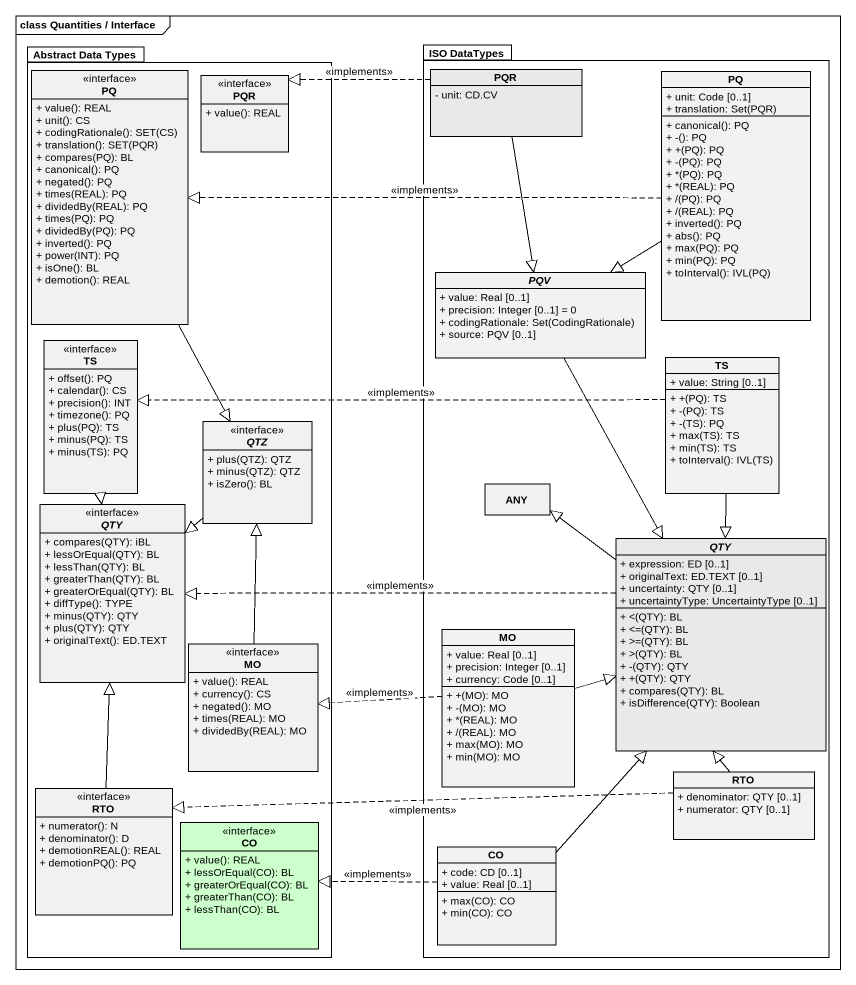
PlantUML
@startuml
mainframe class Quantities / Interface
hide circle
hide empty members
skinparam classAttributeIconSize 0
package "Abstract Data Types" as Abstract_Data_Types #FFFFFF {
  class PQ <<interface>> #F1F1F1 {
    + value(): REAL
    + unit(): CS
    + codingRationale(): SET(CS)
    + translation(): SET(PQR)
    + compares(PQ): BL
    + canonical(): PQ
    + negated(): PQ
    + times(REAL): PQ
    + dividedBy(REAL): PQ
    + times(PQ): PQ
    + dividedBy(PQ): PQ
    + inverted(): PQ
    + power(INT): PQ
    + isOne(): BL
    + demotion(): REAL
  }
  class PQR <<interface>> #F1F1F1 {
    + value(): REAL
  }
  class TS <<interface>> #F1F1F1 {
    + offset(): PQ
    + calendar(): CS
    + precision(): INT
    + timezone(): PQ
    + plus(PQ): TS
    + minus(PQ): TS
    + minus(TS): PQ
  }
  abstract class QTZ <<interface>> #F1F1F1 {
    + plus(QTZ): QTZ
    + minus(QTZ): QTZ
    + isZero(): BL
  }
  abstract class QTY <<interface>> #F1F1F1 {
    + compares(QTY): iBL
    + lessOrEqual(QTY): BL
    + lessThan(QTY): BL
    + greaterThan(QTY): BL
    + greaterOrEqual(QTY): BL
    + diffType(): TYPE
    + minus(QTY): QTY
    + plus(QTY): QTY
    + originalText(): ED.TEXT
  }
  class "MO" as MO_2 <<interface>> #F1F1F1 {
    + value(): REAL
    + currency(): CS
    + negated(): MO
    + times(REAL): MO
    + dividedBy(REAL): MO
  }
  class RTO <<interface>> #F1F1F1 {
    + numerator(): N
    + denominator(): D
    + demotionREAL(): REAL
    + demotionPQ(): PQ
  }
  class CO <<interface>> #CCFFCC {
    + value(): REAL
    + lessOrEqual(CO): BL
    + greaterOrEqual(CO): BL
    + greaterThan(CO): BL
    + lessThan(CO): BL
  }
}
package "ISO DataTypes" as ISO_DataTypes #FFFFFF {
  class "PQR" as PQR_2 #E9E9E9 {
    - unit: CD.CV
  }
  class "PQ" as PQ_2 {
    + unit: Code [0..1]
    {field} + translation: Set(PQR)
    + canonical(): PQ
    + -(): PQ
    + +(PQ): PQ
    + -(PQ): PQ
    + *(PQ): PQ
    + *(REAL): PQ
    + /(PQ): PQ
    + /(REAL): PQ
    + inverted(): PQ
    + abs(): PQ
    + max(PQ): PQ
    + min(PQ): PQ
    + toInterval(): IVL(PQ)
  }
  abstract class PQV {
    + value: Real [0..1]
    + precision: Integer [0..1] = 0
    {field} + codingRationale: Set(CodingRationale)
    + source: PQV [0..1]
  }
  class "TS" as TS_2 {
    + value: String [0..1]
    + +(PQ): TS
    + -(PQ): TS
    + -(TS): PQ
    + max(TS): TS
    + min(TS): TS
    + toInterval(): IVL(TS)
  }
  class ANY
  abstract class "QTY" as QTY_2 #E9E9E9 {
    + expression: ED [0..1]
    + originalText: ED.TEXT [0..1]
    + uncertainty: QTY [0..1]
    + uncertaintyType: UncertaintyType [0..1]
    + <(QTY): BL
    + <=(QTY): BL
    + >=(QTY): BL
    + >(QTY): BL
    + -(QTY): QTY
    + +(QTY): QTY
    + compares(QTY): BL
    + isDifference(QTY): Boolean
  }
  class MO {
    + value: Real [0..1]
    + precision: Integer [0..1]
    + currency: Code [0..1]
    + +(MO): MO
    + -(MO): MO
    + *(REAL): MO
    + /(REAL): MO
    + max(MO): MO
    + min(MO): MO
  }
  class "RTO" as RTO_2 {
    + denominator: QTY [0..1]
    + numerator: QTY [0..1]
  }
  class "CO" as CO_2 {
    + code: CD [0..1]
    + value: Real [0..1]
    + max(CO): CO
    + min(CO): CO
  }
}
PQ --|> QTZ
PQR_2 .left.|> PQR : <<implements>>
PQR_2 --|> PQV
PQ_2 .left.|> PQ : <<implements>>
PQ_2 --|> PQV
PQV --|> QTY_2
TS --|> QTY
TS_2 .left.|> TS : <<implements>>
TS_2 --|> QTY_2
QTZ --|> QTY
QTY_2 -up-|> ANY
QTY_2 .left.|> QTY : <<implements>>
MO -right-|> QTY_2
MO .left.|> MO_2 : <<implements>>
MO_2 -up-|> QTZ
RTO -up-|> QTY
RTO_2 -up-|> QTY_2
RTO_2 .left.|> RTO : <<implements>>
CO_2 -up-|> QTY_2
CO_2 .left.|> CO : <<implements>>
@enduml
